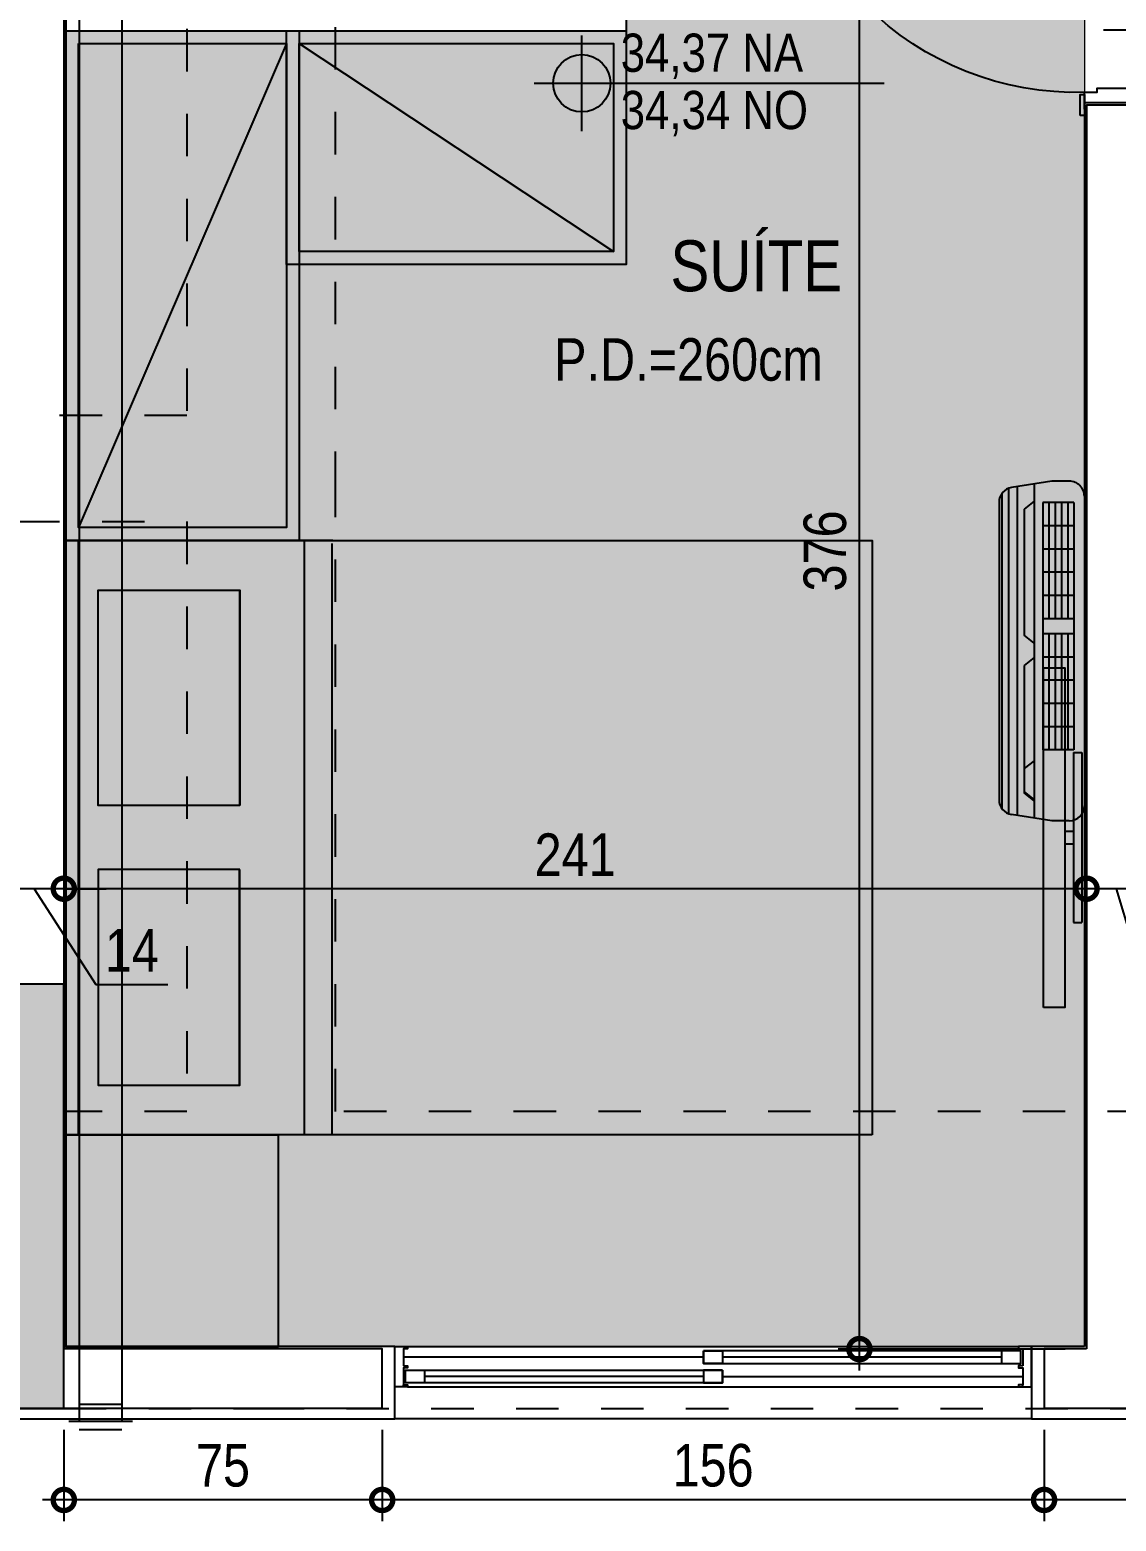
# Model space of a CAD drawing. Header units: metres. Extents: x -23 to 570, y -54 to 184.
# Drawn here: x 14.87 to 17.43, y 46.735 to 50.248 of the extents above; entities that cross this region are included whole.
import ezdxf
from ezdxf.enums import TextEntityAlignment as Align
from ezdxf.xclip import XClip

# ---------------------------------------------------------------- set-up
doc = ezdxf.new("R2010")
doc.units = ezdxf.units.M
doc.header["$XCLIPFRAME"] = 0
doc.header["$PDMODE"] = 35
for name, pattern in [('DASHEDX2', [1.5, 1, -0.5]), ('PUC$0$DASHEDX2', [1.5, 1, -0.5]), ('PUC$0$HIDDEN2', [0.1875, 0.125, -0.0625])]:
    doc.linetypes.add(name, pattern=pattern)
for name, color, linetype in [('1', 232, 'DASHEDX2'), ('4', 2, 'Continuous'), ('ARQ-DIM', 2, 'Continuous'), ('ARQ-SIM', 1, 'Continuous'), ('ARQ-TXT', 2, 'Continuous'), ('PUC$0$ARQ-ALV ACAB', 4, 'Continuous'), ('PUC$0$ARQ-ALV OSSO', 5, 'Continuous'), ('PUC$0$ARQ-AUX', 7, 'Continuous'), ('PUC$0$ARQ-AUX1 @ 1', 1, 'Continuous'), ('PUC$0$ARQ-CAX @ 1', 1, 'Continuous'), ('PUC$0$ARQ-ENCH', 1, 'Continuous'), ('PUC$0$ARQ-MOB', 7, 'Continuous'), ('PUC$0$ARQ-MOB @ 1', 7, 'Continuous'), ('PUC$0$ARQ-PRJ', 7, 'PUC$0$DASHEDX2'), ('PUC$0$MAUROAMARELO', 162, 'Continuous')]:
    doc.layers.add(name, color=color, linetype=linetype)
doc.layers.add('PUC$0$ARQ-FORRO', color=9, linetype='Continuous', lineweight=5)
doc.styles.add('Adesa', font='ARIALN.TTF')
doc.dimstyles.new('ADESA 1-0050', dxfattribs={"dimtxt": 0.1, "dimasz": 0.1, "dimexe": 0.05, "dimexo": 0.05, "dimgap": 0.03, "dimtad": 1, "dimdec": 1, "dimlfac": 100, "dimzin": 12, "dimtxsty": 'Adesa', "dimblk": 'DOTSMALL', "dimcen": 1, "dimdle": 0.05, "dimclrd": 1, "dimclre": 1, "dimclrt": 256, "dimazin": 3, "dimtm": 1e-09, "dimtfac": 1, "dimtdec": 1, "dimtmove": 1, "dimatfit": 0, "dimldrblk": 'DOTSMALL', "dimfxl": 0.8, "dimtvp": 2, "dimtolj": 1, "dimtzin": 0, "dimarcsym": 0})

# ---------------------------------------------------------------- blocks, each defined once
blk = doc.blocks.new('_DotSmall')
at = {"color": 0, "linetype": 'ByBlock', "const_width": 0.5}
blk.add_lwpolyline([(-0.0625, 0, 1), (0.0625, 0, 1)], format="xyb", close=True, dxfattribs=at)
blk = doc.blocks.new('*D1154')
at = {"layer": 'ARQ-DIM', "color": 1, "lineweight": -2, "transparency": 16777216}
for p, q in [((17.2603, 46.95), (17.2603, 46.7347)), ((18.89, 46.95), (18.89, 46.7347)), ((18.94, 46.7847), (17.2103, 46.7847))]:
    blk.add_line(p, q, dxfattribs=at)
at = {"layer": 'Defpoints', "color": 0, "transparency": 16777216}
for p in [(17.2603, 47, 0), (18.89, 47, 0), (17.2603, 46.7847)]:
    blk.add_point(p, dxfattribs=at)
at = {"layer": 'ARQ-DIM', "color": 1, "lineweight": -2, "transparency": 16777216, "xscale": 0.1, "yscale": 0.1, "zscale": 0.1, "rotation": 180}
blk.add_blockref('_DotSmall', (17.2603, 46.7847), dxfattribs=at)
at = {"layer": 'ARQ-DIM', "color": 1, "lineweight": -2, "transparency": 16777216, "xscale": 0.1, "yscale": 0.1, "zscale": 0.1}
blk.add_blockref('_DotSmall', (18.89, 46.7847), dxfattribs=at)
at = {"layer": 'ARQ-DIM', "transparency": 16777216, "insert": (18.0751, 46.8658), "char_height": 0.1, "attachment_point": 5, "style": 'Adesa'}
blk.add_mtext('\\A1;163', dxfattribs=at)
blk = doc.blocks.new('*D1155')
at = {"layer": 'ARQ-DIM', "color": 1, "lineweight": -2, "transparency": 16777216}
for p, q in [((15.7003, 46.95), (15.7003, 46.7347)), ((17.2603, 46.95), (17.2603, 46.7347)), ((17.3103, 46.7847), (15.6503, 46.7847))]:
    blk.add_line(p, q, dxfattribs=at)
at = {"layer": 'Defpoints', "color": 0, "transparency": 16777216}
for p in [(15.7003, 47, 0), (17.2603, 47, 0), (15.7003, 46.7847)]:
    blk.add_point(p, dxfattribs=at)
at = {"layer": 'ARQ-DIM', "color": 1, "lineweight": -2, "transparency": 16777216, "xscale": 0.1, "yscale": 0.1, "zscale": 0.1, "rotation": 180}
blk.add_blockref('_DotSmall', (15.7003, 46.7847), dxfattribs=at)
at = {"layer": 'ARQ-DIM', "color": 1, "lineweight": -2, "transparency": 16777216, "xscale": 0.1, "yscale": 0.1, "zscale": 0.1}
blk.add_blockref('_DotSmall', (17.2603, 46.7847), dxfattribs=at)
at = {"layer": 'ARQ-DIM', "transparency": 16777216, "insert": (16.4803, 46.8658), "char_height": 0.1, "attachment_point": 5, "style": 'Adesa'}
blk.add_mtext('\\A1;156', dxfattribs=at)
blk = doc.blocks.new('*D1156')
at = {"layer": 'ARQ-DIM', "color": 1, "lineweight": -2, "transparency": 16777216}
for p, q in [((14.95, 46.95), (14.95, 46.7347)), ((15.7003, 46.95), (15.7003, 46.7347)), ((15.7503, 46.7847), (14.9, 46.7847))]:
    blk.add_line(p, q, dxfattribs=at)
at = {"layer": 'Defpoints', "color": 0, "transparency": 16777216}
for p in [(14.95, 47, 0), (15.7003, 47, 0), (14.95, 46.7847)]:
    blk.add_point(p, dxfattribs=at)
at = {"layer": 'ARQ-DIM', "color": 1, "lineweight": -2, "transparency": 16777216, "xscale": 0.1, "yscale": 0.1, "zscale": 0.1, "rotation": 180}
blk.add_blockref('_DotSmall', (14.95, 46.7847), dxfattribs=at)
at = {"layer": 'ARQ-DIM', "color": 1, "lineweight": -2, "transparency": 16777216, "xscale": 0.1, "yscale": 0.1, "zscale": 0.1}
blk.add_blockref('_DotSmall', (15.7003, 46.7847), dxfattribs=at)
at = {"layer": 'ARQ-DIM', "transparency": 16777216, "insert": (15.3251, 46.8656), "char_height": 0.1, "attachment_point": 5, "style": 'Adesa'}
blk.add_mtext('\\A1;75', dxfattribs=at)
blk = doc.blocks.new('*D1168')
at = {"layer": 'ARQ-DIM', "color": 1, "lineweight": -2, "transparency": 16777216}
for p, q in [((17.3603, 48.3512), (17.3603, 48.1746)), ((17.5003, 48.3512), (17.5003, 48.1746)), ((17.3603, 48.2246), (17.2603, 48.2246)), ((17.5003, 48.2246), (17.3603, 48.2246)), ((17.5003, 48.2246), (17.3603, 48.2246)), ((17.4303, 48.2246), (17.504, 47.979)), ((17.5003, 48.2246), (17.6003, 48.2246)), ((17.504, 47.979), (17.6735, 47.979))]:
    blk.add_line(p, q, dxfattribs=at)
at = {"layer": 'Defpoints', "color": 0, "transparency": 16777216}
for p in [(17.3603, 48.4012, 0), (17.5003, 48.4012, 0), (17.3603, 48.2246)]:
    blk.add_point(p, dxfattribs=at)
at = {"layer": 'ARQ-DIM', "color": 1, "lineweight": -2, "transparency": 16777216, "xscale": 0.1, "yscale": 0.1, "zscale": 0.1}
blk.add_blockref('_DotSmall', (17.3603, 48.2246), dxfattribs=at)
at = {"layer": 'ARQ-DIM', "color": 1, "lineweight": -2, "transparency": 16777216, "xscale": 0.1, "yscale": 0.1, "zscale": 0.1, "rotation": 180}
blk.add_blockref('_DotSmall', (17.5003, 48.2246), dxfattribs=at)
at = {"layer": 'ARQ-DIM', "transparency": 16777216, "insert": (17.5887, 48.0592), "char_height": 0.1, "attachment_point": 5, "style": 'Adesa'}
blk.add_mtext('\\A1;14', dxfattribs=at)
blk = doc.blocks.new('*D1169')
at = {"layer": 'ARQ-DIM', "color": 1, "lineweight": -2, "transparency": 16777216}
for p, q in [((17.3603, 48.3512), (17.3603, 48.1746)), ((14.95, 48.2728), (14.95, 48.1746)), ((17.4103, 48.2246), (14.9, 48.2246))]:
    blk.add_line(p, q, dxfattribs=at)
at = {"layer": 'Defpoints', "color": 0, "transparency": 16777216}
for p in [(17.3603, 48.4012, 0), (14.95, 48.3228, 0), (14.95, 48.2246)]:
    blk.add_point(p, dxfattribs=at)
at = {"layer": 'ARQ-DIM', "color": 1, "lineweight": -2, "transparency": 16777216, "xscale": 0.1, "yscale": 0.1, "zscale": 0.1, "rotation": 180}
blk.add_blockref('_DotSmall', (14.95, 48.2246), dxfattribs=at)
at = {"layer": 'ARQ-DIM', "color": 1, "lineweight": -2, "transparency": 16777216, "xscale": 0.1, "yscale": 0.1, "zscale": 0.1}
blk.add_blockref('_DotSmall', (17.3603, 48.2246), dxfattribs=at)
at = {"layer": 'ARQ-DIM', "transparency": 16777216, "insert": (16.1551, 48.3048), "char_height": 0.1, "attachment_point": 5, "style": 'Adesa'}
blk.add_mtext('\\A1;241', dxfattribs=at)
blk = doc.blocks.new('*D1170')
at = {"layer": 'ARQ-DIM', "color": 1, "lineweight": -2, "transparency": 16777216}
for p, q in [((14.81, 48.2728), (14.81, 48.1746)), ((14.95, 48.2728), (14.95, 48.1746)), ((14.81, 48.2246), (14.71, 48.2246)), ((14.95, 48.2246), (14.81, 48.2246)), ((14.95, 48.2246), (14.81, 48.2246)), ((14.88, 48.2246), (15.0256, 47.9992)), ((14.95, 48.2246), (15.05, 48.2246)), ((15.0256, 47.9992), (15.1951, 47.9992))]:
    blk.add_line(p, q, dxfattribs=at)
at = {"layer": 'Defpoints', "color": 0, "transparency": 16777216}
for p in [(14.81, 48.3228, 0), (14.95, 48.3228, 0), (14.81, 48.2246)]:
    blk.add_point(p, dxfattribs=at)
at = {"layer": 'ARQ-DIM', "color": 1, "lineweight": -2, "transparency": 16777216, "xscale": 0.1, "yscale": 0.1, "zscale": 0.1}
blk.add_blockref('_DotSmall', (14.81, 48.2246), dxfattribs=at)
at = {"layer": 'ARQ-DIM', "color": 1, "lineweight": -2, "transparency": 16777216, "xscale": 0.1, "yscale": 0.1, "zscale": 0.1, "rotation": 180}
blk.add_blockref('_DotSmall', (14.95, 48.2246), dxfattribs=at)
at = {"layer": 'ARQ-DIM', "transparency": 16777216, "insert": (15.1104, 48.0794), "char_height": 0.1, "attachment_point": 5, "style": 'Adesa'}
blk.add_mtext('\\A1;14', dxfattribs=at)
blk = doc.blocks.new('*D1216')
at = {"layer": 'ARQ-DIM', "color": 1, "lineweight": -2, "transparency": 16777216}
for p, q in [((16.8252, 47.09), (16.8252, 50.9507)), ((16.9702, 50.9007), (16.7752, 50.9007)), ((17.3103, 47.14), (16.7752, 47.14))]:
    blk.add_line(p, q, dxfattribs=at)
at = {"layer": 'Defpoints', "color": 0, "transparency": 16777216}
for p in [(16.8252, 50.9007), (17.0202, 50.9007, 0), (17.3603, 47.14, 0)]:
    blk.add_point(p, dxfattribs=at)
at = {"layer": 'ARQ-DIM', "color": 1, "lineweight": -2, "transparency": 16777216, "xscale": 0.1, "yscale": 0.1, "zscale": 0.1}
for p, rotation in [((16.8252, 50.9007), 90), ((16.8252, 47.14), 270)]:
    blk.add_blockref('_DotSmall', p, dxfattribs=dict(at, rotation=rotation))
at = {"layer": 'ARQ-DIM', "transparency": 16777216, "insert": (16.7442, 49.0203), "char_height": 0.1, "attachment_point": 5, "rotation": 90, "style": 'Adesa'}
blk.add_mtext('\\A1;376', dxfattribs=at)
blk = doc.blocks.new('*D982')
at = {"layer": 'ARQ-DIM', "color": 1, "lineweight": -2, "transparency": 16777216}
for p, q in [((17.3188, 50.4737), (17.2044, 50.4737)), ((17.5253, 50.247), (17.3188, 50.4737)), ((17.5003, 50.0807), (17.5003, 50.297)), ((17.5503, 50.0807), (17.5503, 50.297)), ((17.5003, 50.247), (17.4003, 50.247)), ((17.5003, 50.247), (17.5503, 50.247)), ((17.5003, 50.247), (17.5503, 50.247)), ((17.5503, 50.247), (17.6503, 50.247))]:
    blk.add_line(p, q, dxfattribs=at)
at = {"layer": 'Defpoints', "color": 0, "transparency": 16777216}
for p in [(17.5503, 50.247), (17.5003, 50.0307, 0), (17.5503, 50.0307, 0)]:
    blk.add_point(p, dxfattribs=at)
at = {"layer": 'ARQ-DIM', "color": 1, "lineweight": -2, "transparency": 16777216, "xscale": 0.1, "yscale": 0.1, "zscale": 0.1}
blk.add_blockref('_DotSmall', (17.5003, 50.247), dxfattribs=at)
at = {"layer": 'ARQ-DIM', "color": 1, "lineweight": -2, "transparency": 16777216, "xscale": 0.1, "yscale": 0.1, "zscale": 0.1, "rotation": 180}
blk.add_blockref('_DotSmall', (17.5503, 50.247), dxfattribs=at)
at = {"layer": 'ARQ-DIM', "transparency": 16777216, "insert": (17.2616, 50.5545), "char_height": 0.1, "attachment_point": 5, "style": 'Adesa'}
blk.add_mtext('\\A1;5', dxfattribs=at)
blk = doc.blocks.new('NipAcOs')
at = {"layer": 'ARQ-SIM'}
h = blk.add_hatch(color=256, dxfattribs=at)
h.dxf.hatch_style = 1
h.paths.add_polyline_path([(0, 0.15, 0.414214), (-0.15, 0), (0, 0)])
h.paths.add_polyline_path([(0.15, 0), (0, 0), (0, -0.15, 0.414214)])
for p, q in [((0, -0.25), (0, 0.25)), ((-0.25, 0), (0.15, 0)), ((0.15, 0), (1.5834, 0))]:
    blk.add_line(p, q, dxfattribs=at)
blk.add_circle((0, 0), 0.15, dxfattribs=at)
at = {"style": 'Adesa'}
for p in [(0.204, 0.06), (0.204, -0.24)]:
    blk.add_attdef('000,00', p, '', height=0.2, dxfattribs=at)
blk = doc.blocks.new('*U2409')
for points in [[(-0.765, 0.01), (-0.715, 0.01), (-0.715, 0), (-0.765, 0)], [(0.045, 0.01), (-0.005, 0.01), (-0.005, 0), (0.045, 0)], [(-0.775, -0.16), (-0.725, -0.16), (-0.725, -0.15), (-0.775, -0.15)], [(0, -0.15), (0, -0.87), (-0.03, -0.87), (-0.03, -0.15)], [(0.055, -0.16), (0.005, -0.16), (0.005, -0.15), (0.055, -0.15)]]:
    blk.add_lwpolyline(points, close=True)
for points in [[(-0.76, -0.15), (-0.72, -0.15), (-0.72, -0.12), (-0.71, -0.12), (-0.71, 0), (-0.745, 0), (-0.745, -0.15)], [(0.04, -0.15), (0, -0.15), (0, -0.12), (-0.01, -0.12), (-0.01, 0), (0.025, 0), (0.025, -0.15)]]:
    blk.add_lwpolyline(points)
at = {"layer": 'PUC$0$ARQ-PRJ'}
blk.add_arc((-0.0208, -0.1708), 0.6995, 178.2986, 271.7014, dxfattribs=at)
blk = doc.blocks.new('*U2429')
at = {"color": 0, "linetype": 'ByBlock', "ltscale": 0.5}
for points in [[(0.02, -0.045), (0.03, -0.045), (0.03, -0.05), (0.02, -0.05), (0.02, -0.09), (0.03, -0.09), (0.03, -0.095), (0.02, -0.095), (0.02, -0.09), (0.03, -0.09), (0.03, -0.095), (0, -0.095), (0, 0), (0.03, 0), (0.03, -0.005), (0.02, -0.005), (0.02, -0.045)], [(1.48, -0.045), (1.47, -0.045), (1.47, -0.05), (1.48, -0.05), (1.48, -0.09), (1.47, -0.09), (1.47, -0.095), (1.48, -0.095), (1.48, -0.09), (1.47, -0.09), (1.47, -0.095), (1.5, -0.095), (1.5, 0), (1.47, 0), (1.47, -0.005), (1.48, -0.005), (1.48, -0.045)], [(0.025, -0.01), (0.07, -0.01), (0.07, -0.04), (0.025, -0.04)], [(0.7725, -0.01), (0.7275, -0.01), (0.7275, -0.04), (0.7725, -0.04)], [(0.7275, -0.055), (0.7725, -0.055), (0.7725, -0.085), (0.7275, -0.085)], [(1.475, -0.055), (1.43, -0.055), (1.43, -0.085), (1.475, -0.085)]]:
    blk.add_lwpolyline(points, close=True, dxfattribs=at)
at = {"color": 8, "linetype": 'ByBlock', "ltscale": 0.5}
for points in [[(1.47, 0), (0.03, 0)], [(0.7725, -0.025), (1.48, -0.025)], [(0.7275, -0.07), (0.02, -0.07)], [(1.47, -0.095), (0.03, -0.095)]]:
    blk.add_lwpolyline(points, dxfattribs=at)
at = {"color": 7, "linetype": 'ByBlock', "ltscale": 0.5}
for points in [[(0.7725, -0.01), (0.7725, -0.04), (0.025, -0.04), (0.025, -0.01)], [(0.7275, -0.055), (0.7275, -0.085), (1.475, -0.085), (1.475, -0.055)]]:
    blk.add_lwpolyline(points, close=True, dxfattribs=at)
for points in [[(0.07, -0.025), (0.7275, -0.025)], [(0.7725, -0.07), (1.43, -0.07)]]:
    blk.add_lwpolyline(points, dxfattribs=at)
blk = doc.blocks.new('PUC$0$pl apto tipo 2 puc')
at = {"layer": 'PUC$0$ARQ-ALV ACAB'}
blk.add_lwpolyline([(-17.3641, 2.8554), (-17.2391, 2.8554), (-17.2391, 3.0254), (-18.9288, 3.0251), (-18.9288, 2.8554), (-17.5141, 2.8554), (-17.5141, -0.0745), (-17.3641, -0.0745)], close=True, dxfattribs=at)
at = {"layer": 'PUC$0$ARQ-ALV ACAB', "elevation": 0}
blk.add_lwpolyline([(-14.609, 3.0254), (-15.7391, 3.0254), (-15.7391, 2.8554), (-14.9638, 2.8554)], dxfattribs=at)
at = {"layer": 'PUC$0$ARQ-ALV ACAB'}
blk.add_lwpolyline([(-14.9638, -0.8945), (-14.9638, 2.8554)], dxfattribs=at)
at = {"layer": 'PUC$0$ARQ-ALV OSSO'}
for points in [[(-17.3691, 2.8604), (-17.2691, 2.8604), (-17.2691, 3.0004), (-18.8988, 3.0004), (-18.8988, 2.8604), (-17.5091, 2.8604), (-17.5091, -0.0695), (-17.3691, -0.0695), (-17.3691, 2.8604)], [(-14.9588, -0.8995), (-14.9588, 2.8604)]]:
    blk.add_lwpolyline(points, dxfattribs=at)
at = {"layer": 'PUC$0$ARQ-ALV OSSO', "elevation": 0}
blk.add_lwpolyline([(-14.609, 3.0004), (-15.7091, 3.0004), (-15.7091, 2.8604), (-14.9588, 2.8604)], dxfattribs=at)
at = {"layer": 'PUC$0$ARQ-AUX', "elevation": 0}
blk.add_lwpolyline([(-17.2391, 3.0254), (-15.7391, 3.0254)], dxfattribs=at)
at = {"layer": 'PUC$0$ARQ-AUX1 @ 1', "xscale": -1, "rotation": 180}
blk.add_blockref('*U2429', (-17.2391, 2.8554, 0), dxfattribs=at)
at = {"layer": 'PUC$0$ARQ-CAX @ 1', "xscale": -1.000000000000003, "rotation": 90}
blk.add_blockref('*U2409', (-17.5141, -0.8195), dxfattribs=at)
blk = doc.blocks.new('*U2465')
at = {"layer": 'PUC$0$ARQ-MOB'}
for p, q in [((-0.7, -0.6292), (-0.7, 0)), ((-0.7, 0), (0.7, 0)), ((0.7, -0.6291), (0.7, 0)), ((0.7, -0.03), (-0.7, -0.03)), ((0.7, -0.5621), (-0.7, -0.562)), ((0.7, -0.6273), (-0.693, -0.6273)), ((-0.6992, -0.8531), (-0.6987, -0.8534)), ((-0.675, -1.9), (0.675, -1.9))]:
    blk.add_line(p, q, dxfattribs=at)
at = {"layer": 'PUC$0$ARQ-MOB', "flags": 128}
for points in [[(0.7, -1.9), (0.7, 0), (-0.7, 0), (-0.7, -1.9)], [(0.7, -1.9001), (0.7, -0.0001), (-0.7, -0.0001), (-0.7, -1.9001)], [(-0.0756, -0.4095), (-0.0756, -0.0762), (-0.5831, -0.0762), (-0.5831, -0.4095)], [(-0.0756, -0.4096), (-0.0756, -0.0763), (-0.5831, -0.0763), (-0.5831, -0.4096)], [(0.0756, -0.4095), (0.0756, -0.0762), (0.5831, -0.0762), (0.5831, -0.4095)], [(0.0756, -0.4096), (0.0756, -0.0763), (0.5831, -0.0763), (0.5831, -0.4096)]]:
    blk.add_lwpolyline(points, close=True, dxfattribs=at)
at = {"layer": 'PUC$0$ARQ-MOB'}
blk.add_lwpolyline([(0.7, -0.5001), (1.2, -0.5001), (1.2, -0.0001), (0.7, -0.0001)], close=True, dxfattribs=at)
blk = doc.blocks.new('*U2551')
at = {"flags": 128}
for points in [[(1.2002, 0), (1.2002, 0.55), (0, 0.55), (0, 0)], [(1.1702, 0.03), (1.1702, 0.52), (0.03, 0.52), (0.03, 0.03)]]:
    blk.add_lwpolyline(points, close=True, dxfattribs=at)
blk.add_lwpolyline([(1.1702, 0.52), (0.03, 0.03)], dxfattribs=at)
blk = doc.blocks.new('*U2466')
for p, q in [((-0.2, -0.02), (-0.2, 0)), ((0.2, -0.02), (0.2, 0)), ((-0.015, -0.04), (-0.015, -0.02)), ((0.015, -0.04), (0.015, -0.02))]:
    blk.add_line(p, q)
for points in [[(0.2, 0), (-0.2, 0)], [(0.2, -0.02), (-0.2, -0.02)]]:
    blk.add_lwpolyline(points)
blk.add_lwpolyline([(-0.4, -0.09), (0.4, -0.09), (0.4, -0.04), (-0.4, -0.04)], close=True)
blk = doc.blocks.new('*U2515')
at = {"flags": 128}
for points in [[(0.8003, 0), (0.8003, 0.55), (0, 0.55), (0, 0)], [(0.7703, 0.03), (0.7703, 0.52), (0.03, 0.52), (0.03, 0.03)]]:
    blk.add_lwpolyline(points, close=True, dxfattribs=at)
blk.add_lwpolyline([(0.7703, 0.52), (0.03, 0.03)], dxfattribs=at)
blk = doc.blocks.new('PUC$0$layout opção 4')
at = {"layer": 'PUC$0$ARQ-MOB'}
for name, p, xscale, rotation in [('*U2551', (-10.32, 1.8793), -1, 270), ('*U2465', (-10.3201, 1.1793), -0.9999999999999996, 89.99861802358437)]:
    blk.add_blockref(name, p, dxfattribs=dict(at, xscale=xscale, rotation=rotation))
at = {"layer": 'PUC$0$ARQ-MOB', "xscale": -1}
blk.add_blockref('*U2515', (-8.9997, 2.5296, 0), dxfattribs=at)
at = {"layer": 'PUC$0$ARQ-MOB @ 1', "xscale": -1, "rotation": 270}
blk.add_blockref('*U2466', (-7.9257, 1.1793), dxfattribs=at)
blk = doc.blocks.new('PUC$0$pl forro opção 4')
at = {"layer": 'PUC$0$ARQ-FORRO'}
h = blk.add_hatch(color=256, dxfattribs=at)
h.dxf.hatch_style = 1
h.paths.add_polyline_path([(0, 3.1002), (1.3203, 3.1002), (1.3203, 3.7506), (2.4003, 3.7506), (2.4003, 0.0007), (0, 0.0007)])
blk.add_lwpolyline([(0, 3.1002), (1.3203, 3.1002), (1.3203, 3.7506), (2.4003, 3.7506), (2.4003, 0.0007), (0, 0.0007)], close=True, dxfattribs=at)
blk = doc.blocks.new('PUC$0$Q1')
at = {"layer": 'PUC$0$MAUROAMARELO'}
for p, q in [((240.9168, -387.1027), (240.1738, -387.1027)), ((240.8957, -387.0957), (240.1949, -387.0957)), ((240.1453, -387.22), (240.16, -387.125)), ((240.9328, -387.1387), (240.1577, -387.1387)), ((240.9288, -387.1183), (240.1619, -387.1183)), ((240.9453, -387.22), (240.9307, -387.125)), ((240.9389, -387.1785), (240.151, -387.1785)), ((240.1927, -387.1785), (240.2109, -387.1547)), ((240.1959, -387.1785), (240.2142, -387.1547)), ((240.2684, -387.1547), (240.2109, -387.1547)), ((240.5115, -387.1547), (240.2142, -387.1547)), ((240.2867, -387.1785), (240.2684, -387.1547)), ((240.5298, -387.1785), (240.5115, -387.1547)), ((240.5641, -387.1785), (240.5823, -387.1547)), ((240.8797, -387.1547), (240.5823, -387.1547)), ((240.898, -387.1785), (240.8797, -387.1547)), ((240.3122, -387.2718), (240.3122, -387.1987)), ((240.6214, -387.1987), (240.3122, -387.1987)), ((240.4202, -387.2135), (240.3122, -387.2135)), ((240.3669, -387.2718), (240.3669, -387.1987)), ((240.4833, -387.2135), (240.4202, -387.2135)), ((240.4217, -387.2718), (240.4217, -387.1987)), ((240.4764, -387.2718), (240.4764, -387.1987)), ((240.5464, -387.2135), (240.4833, -387.2135)), ((240.5311, -387.2718), (240.5311, -387.1987)), ((240.5859, -387.2135), (240.5464, -387.2135)), ((240.5859, -387.2718), (240.5859, -387.1987)), ((240.6214, -387.2718), (240.6214, -387.1987)), ((240.895, -387.1987), (240.6214, -387.1987)), ((240.7294, -387.2135), (240.6214, -387.2135)), ((240.6761, -387.2718), (240.6761, -387.1987)), ((240.7925, -387.2135), (240.7294, -387.2135)), ((240.7308, -387.2718), (240.7308, -387.1987)), ((240.7856, -387.2718), (240.7856, -387.1987)), ((240.8556, -387.2135), (240.7925, -387.2135)), ((240.8403, -387.2718), (240.8403, -387.1987)), ((240.895, -387.2135), (240.8556, -387.2135)), ((240.895, -387.2718), (240.895, -387.1987)), ((240.1453, -387.2614), (240.1453, -387.22)), ((240.4202, -387.2283), (240.3122, -387.2283)), ((240.4202, -387.2431), (240.3122, -387.2431)), ((240.4833, -387.2283), (240.4202, -387.2283)), ((240.4833, -387.2431), (240.4202, -387.2431)), ((240.5464, -387.2283), (240.4833, -387.2283)), ((240.5464, -387.2431), (240.4833, -387.2431)), ((240.5859, -387.2283), (240.5464, -387.2283)), ((240.5859, -387.2431), (240.5464, -387.2431)), ((240.7294, -387.2283), (240.6214, -387.2283)), ((240.7294, -387.2431), (240.6214, -387.2431)), ((240.7925, -387.2283), (240.7294, -387.2283)), ((240.7925, -387.2431), (240.7294, -387.2431)), ((240.8556, -387.2283), (240.7925, -387.2283)), ((240.8556, -387.2431), (240.7925, -387.2431)), ((240.895, -387.2283), (240.8556, -387.2283)), ((240.895, -387.2431), (240.8556, -387.2431)), ((240.9453, -387.2614), (240.9453, -387.22)), ((240.4202, -387.2578), (240.3122, -387.2578)), ((240.6214, -387.2718), (240.3122, -387.2718)), ((240.4833, -387.2578), (240.4202, -387.2578)), ((240.5464, -387.2578), (240.4833, -387.2578)), ((240.5859, -387.2578), (240.5464, -387.2578)), ((240.7294, -387.2578), (240.6214, -387.2578)), ((240.895, -387.2718), (240.6214, -387.2718)), ((240.7925, -387.2578), (240.7294, -387.2578)), ((240.8556, -387.2578), (240.7925, -387.2578)), ((240.895, -387.2578), (240.8556, -387.2578)), ((240.9098, -387.2969), (240.1808, -387.2969))]:
    blk.add_line(p, q, dxfattribs=at)
for centre, start, end in [((240.1949, -387.1312), 90, 170), ((240.8957, -387.1312), 10, 90), ((240.1808, -387.2614), 180, 270), ((240.9098, -387.2614), 270, 0)]:
    blk.add_arc(centre, 0.0355, start, end, dxfattribs=at)
blk = doc.blocks.new('PUC$0$A$C7dadc6fb')
at = {"layer": 'PUC$0$MAUROAMARELO', "rotation": 89.99999999999999}
blk.add_blockref('PUC$0$Q1', (-395.2166, -238.9266), dxfattribs=at)
blk = doc.blocks.new('PUC$0$E2')
at = {"layer": 'PUC$0$ARQ-PRJ'}
for p, q in [((305.3871, -368.5577), (305.5371, -368.5577)), ((305.4121, -368.5377), (305.5121, -368.5377)), ((305.4121, -368.5977), (305.4121, -368.5577)), ((305.5121, -368.5977), (305.5121, -368.5577)), ((305.4121, -368.5977), (305.5121, -368.5977))]:
    blk.add_line(p, q, dxfattribs=at)
blk = doc.blocks.new('PUC$0$A$Cc442750d')
at = {"layer": 'PUC$0$ARQ-PRJ', "linetype": 'PUC$0$HIDDEN2', "ltscale": 50}
for p, q in [((0.0365, 1.0287), (0.0365, -4.0396)), ((0.1365, 1.0287), (0.1365, -4.0396))]:
    blk.add_line(p, q, dxfattribs=at)
at = {"layer": 'PUC$0$ARQ-PRJ', "rotation": 180}
blk.add_blockref('PUC$0$E2', (305.5486, -372.6285), dxfattribs=at)
blk = doc.blocks.new('PUC')
at = {"layer": 'PUC$0$ARQ-ALV ACAB'}
blk.add_line((16.2753, 50.8957, 0), (16.2753, 50.2453, 0), dxfattribs=at)
blk.add_lwpolyline([(14.955, 50.2453), (16.2753, 50.2453)], dxfattribs=at)
blk.add_blockref('PUC$0$A$Cc442750d', (14.95, 51.0403, 0))
at = {"layer": 'PUC$0$ARQ-ALV OSSO', "rotation": 180}
blk.add_blockref('PUC$0$pl apto tipo 2 puc', (-0.0088, 50.0012, 0), dxfattribs=at)
at = {"layer": 'PUC$0$ARQ-ENCH'}
blk.add_blockref('PUC$0$A$C7dadc6fb', (25.275, 47.1658, 0), dxfattribs=at)
at = {"layer": 'PUC$0$ARQ-FORRO'}
blk.add_blockref('PUC$0$pl forro opção 4', (14.955, 47.1451, 0), dxfattribs=at)
at = {"layer": 'PUC$0$ARQ-MOB'}
blk.add_blockref('PUC$0$layout opção 4', (25.275, 47.1658, 0), dxfattribs=at)
blk = doc.blocks.new('est-lo-07-6sb-r00')
at = {"layer": '4'}
h = blk.add_hatch(color=8, dxfattribs=at)
h.dxf.hatch_style = 1
h.paths.add_polyline_path([(213.004314, 592.98646), (232.004314, 592.98646), (232.004314, 743.98646), (213.004314, 743.98646)], flags=17)
h.paths.add_polyline_path([(517.003016, 942.98646), (353.003016, 942.98646), (353.003016, 923.986062), (498.003016, 923.986062), (498.003016, 465.008359), (498.003039, 465.008359), (498.003039, 450.008359), (498.003039, 395.98646), (517.003016, 395.98646)])
h.paths.add_polyline_path([(3672.003309, 253.001099), (3672.003309, 388.001099), (3637.003309, 388.001099), (3637.003309, 253.001099)])
h.paths.add_polyline_path([(3637.003309, 942.98646), (3637.003194, 872.98646), (3653.003309, 872.98646), (3653.003309, 599.001099), (3637.003309, 599.001099), (3637.003309, 539.001099), (3672.003309, 539.001099), (3672.003309, 942.98646)])
h.paths.add_polyline_path([(3672.003424, 102.001099), (3637.003309, 102.001099), (3637.003309, 42.001099), (3653.003307, 42.001099), (3653.003307, -229.998901), (3637.003309, -229.998901), (3637.003309, -299.998901), (3672.003424, -299.998901)])
h.paths.add_polyline_path([(3075.003309, -299.999844), (3110.003309, -299.999844), (3110.003309, -199.999844), (3075.003309, -199.999844)])
h.paths.add_polyline_path([(3075.003309, 270.500177), (3110.003309, 270.500177), (3110.003309, 370.500177), (3075.003309, 370.500177)])
h.paths.add_polyline_path([(520.003309, 942.98646), (520.003309, 395.98646), (555.003309, 395.98646), (555.003309, 451.98646), (539.003309, 451.98646), (539.003309, 872.98646), (555.003309, 872.98646), (555.003309, 942.98646)])
h.paths.add_polyline_path([(-2102.995138, 253.000177), (-2102.995138, 388.000177), (-2137.995138, 388.000177), (-2137.995138, 253.000177)])
h.paths.add_polyline_path([(-2137.995138, 101.999935), (-2137.995138, -299.999844), (-2102.995138, -299.999844), (-2102.995138, -229.999844), (-2118.995138, -229.999844), (-2118.995138, 41.999935), (-2102.995138, 41.999935), (-2102.995138, 101.999935)])
h.paths.add_polyline_path([(-2137.995141, 942.98646), (-2137.995141, 538.988972), (-2102.995141, 538.988972), (-2102.995141, 598.988972), (-2118.995141, 598.988972), (-2118.995141, 872.98646), (-2102.995141, 872.98646), (-2102.995141, 942.98646)])
h.paths.add_polyline_path([(520.003309, 245.003526), (520.003309, -299.999844), (555.003309, -299.999844), (555.003309, -229.999844), (539.003309, -229.999844), (539.003309, 185.003526), (555.003309, 185.003526), (555.003309, 245.003526)])
h.paths.add_polyline_path([(-34.995574, 942.98646), (-34.995574, 872.98646), (-18.995574, 872.98646), (-18.995574, 455.98646), (-34.995574, 455.98646), (-34.995574, 395.98646), (232.004426, 395.98646), (232.004426, 481.98646), (213.004426, 481.98646), (213.004426, 414.98646), (0.004426, 414.98646), (0.004426, 923.98646), (213.004426, 923.98646), (213.004426, 854.98646), (232.004426, 854.98646), (232.004426, 923.98646), (252.004426, 923.98646), (252.004426, 942.98646)])
h.paths.add_polyline_path([(3075.003309, 842.98646), (3110.003309, 842.98646), (3110.003309, 942.98646), (3075.003309, 942.98646)])
h.paths.add_polyline_path([(2530.003309, -299.999844), (2570.003309, -299.999844), (2570.003309, -199.999844), (2530.003309, -199.999844)])
h.paths.add_polyline_path([(2530.003309, 145.003526), (2570.003309, 145.003526), (2570.003309, 245.003526), (2530.003309, 245.003526)])
h.paths.add_polyline_path([(2530.003309, 395.98646), (2570.003309, 395.98646), (2570.003309, 495.98646), (2530.003309, 495.98646)])
h.paths.add_polyline_path([(2530.003309, 842.98646), (2570.003309, 842.98646), (2570.003309, 942.98646), (2530.003309, 942.98646)])
h.paths.add_polyline_path([(1995.003309, -299.999844), (2030.003309, -299.999844), (2030.003309, -199.999844), (1995.003309, -199.999844)])
h.paths.add_polyline_path([(1995.003309, 145.003526), (2030.003309, 145.003526), (2030.003309, 245.003526), (1995.003309, 245.003526)])
h.paths.add_polyline_path([(1995.003309, 395.98646), (2030.003309, 395.98646), (2030.003309, 495.98646), (1995.003309, 495.98646)])
h.paths.add_polyline_path([(1995.003309, 842.98646), (2030.003309, 842.98646), (2030.003309, 942.98646), (1995.003309, 942.98646)])
h.paths.add_polyline_path([(1460.003309, -299.999844), (1495.003309, -299.999844), (1495.003309, -199.999844), (1460.003309, -199.999844)])
h.paths.add_polyline_path([(1460.003309, 145.003526), (1495.003309, 145.003526), (1495.003309, 245.003526), (1460.003309, 245.003526)])
h.paths.add_polyline_path([(1460.176641, 395.98646), (1495.176641, 395.98646), (1495.176641, 495.98646), (1460.176641, 495.98646)])
h.paths.add_polyline_path([(1460.003309, 842.98646), (1495.003309, 842.98646), (1495.003309, 942.98646), (1460.003309, 942.98646)])
h.paths.add_polyline_path([(925.003309, -299.999844), (960.003309, -299.999844), (960.003309, -199.999844), (925.003309, -199.999844)])
h.paths.add_polyline_path([(925.003309, 145.003526), (960.003309, 145.003526), (960.003309, 245.003526), (925.003309, 245.003526)])
h.paths.add_polyline_path([(925.003309, 395.98646), (960.003309, 395.98646), (960.003309, 495.98646), (925.003309, 495.98646)])
h.paths.add_polyline_path([(925.003309, 842.98646), (960.003309, 842.98646), (960.003309, 942.98646), (925.003309, 942.98646)])
h.paths.add_polyline_path([(-1582.999721, -299.999844), (-1547.999721, -299.999844), (-1547.999721, -199.999844), (-1582.999721, -199.999844)])
h.paths.add_polyline_path([(-500.999721, -299.999844), (-465.999721, -299.999844), (-465.999721, -199.999844), (-500.999721, -199.999844)])
h.paths.add_polyline_path([(-1042.999721, -299.999844), (-1002.999721, -299.999844), (-1002.999721, -199.999844), (-1042.999721, -199.999844)])
h.paths.add_polyline_path([(-500.999721, 145.003526), (-465.999721, 145.003526), (-465.999721, 245.003526), (-500.999721, 245.003526)])
h.paths.add_polyline_path([(-1042.999721, 145.003526), (-1002.999721, 145.003526), (-1002.999721, 245.003526), (-1042.999721, 245.003526)])
h.paths.add_polyline_path([(-500.999721, 395.98646), (-465.999721, 395.98646), (-465.999721, 495.98646), (-500.999721, 495.98646)])
h.paths.add_polyline_path([(-1042.999721, 395.98646), (-1002.999721, 395.98646), (-1002.999721, 495.98646), (-1042.999721, 495.98646)])
h.paths.add_polyline_path([(-1582.999721, 270.500177), (-1547.999721, 270.500177), (-1547.999721, 370.500177), (-1582.999721, 370.500177)])
h.paths.add_polyline_path([(-500.999721, 842.98646), (-465.999721, 842.98646), (-465.999721, 942.98646), (-500.999721, 942.98646)])
h.paths.add_polyline_path([(-1042.999721, 842.98646), (-1002.999721, 842.98646), (-1002.999721, 942.98646), (-1042.999721, 942.98646)])
h.paths.add_polyline_path([(-1582.999721, 842.98646), (-1547.999721, 842.98646), (-1547.999721, 942.98646), (-1582.999721, 942.98646)])
h.paths.add_polyline_path([(-35, 245.003526), (-35, 185.003526), (-19, 185.003526), (-19, -230), (-35, -230), (-35, -300), (517, -300), (517, 245), (498, 245), (498, -281), (0, -281), (0, -19), (255, -19), (255, 245.003526), (178.5, 245.003526), (178.5, 226.003526), (236, 226.003526), (236, 0), (0, 0), (0, 226.003526), (57.5, 226.003526), (57.5, 245.003526)])
at = {"layer": '1'}
blk.add_line((1791.014771, -229.999844), (1559.010497, -229.999844), dxfattribs=at)
for points in [[(1524.010497, 165.003526), (1524.010497, -66.074496)], [(1559.010497, -84.573884), (1559.010497, 165.003526)], [(1524.010497, -66.074496), (1384.009683, -66.074496)], [(1559.010497, -229.999844), (1559.010497, -84.573884)], [(1384.009683, -91.074496), (1524.010497, -91.074496)], [(1524.010497, -91.074496), (1524.010497, -229.999844)], [(1524.010497, -229.999844), (1495.003309, -229.999844)], [(1495.003309, -299.999844), (1541.618532, -299.999844)], [(1541.618532, -299.999844), (1807.619105, -299.999844)]]:
    blk.add_lwpolyline(points, dxfattribs=at)
at = {"layer": '4', "linetype": 'Continuous'}
blk.add_lwpolyline([(1460.003309, -299.999844), (1495.003309, -299.999844), (1495.003309, -199.999844), (1460.003309, -199.999844), (1460.003309, -299.999844)], dxfattribs=at)

msp = doc.modelspace()

# ---------------------------------------------------------------- block references
at = {"linetype": 'Continuous'}
ref = msp.add_blockref('est-lo-07-6sb-r00', (0, 50), dxfattribs=dict(at, xscale=0.01, yscale=0.01, zscale=0.01))
XClip(ref).set_block_clipping_path([(-2382.224773505, -448.6564912002), (3871.2509198365, 448.1901377692)])
msp.add_blockref('PUC', (0, 0))
at = {"layer": 'ARQ-SIM'}
ref = msp.add_blockref('NipAcOs', (16.1708, 50.1219, 0), dxfattribs=dict(at, xscale=0.45, yscale=0.45, zscale=0.45))
ref.add_attrib('000,00', '34,34 NO', (16.2626, 50.0139, 0), dxfattribs={"layer": '0', "color": 2, "height": 0.09, "style": 'Adesa'})
ref.add_attrib('000,00', '34,37 NA', (16.2626, 50.1489, 0), dxfattribs={"layer": '0', "color": 2, "height": 0.09, "style": 'Adesa'})

# ---------------------------------------------------------------- texts
at = {"layer": 'ARQ-TXT', "style": 'Adesa'}
for s, height, p in [('SUÍTE', 0.12, (16.5821, 49.7067, 0)), ('P.D.=260cm', 0.1, (16.4223, 49.4714, 0))]:
    msp.add_text(s, height=height, dxfattribs=at).set_placement(p, align=Align.MIDDLE)

# ---------------------------------------------------------------- dimensions: what is measured, and where the dimension line sits
at = {"layer": 'ARQ-DIM'}
for base, p1, p2, angle, picture, middle in [((16.8252, 50.9007), (17.3603, 47.14, 0), (17.0202, 50.9007, 0), 270, '*D1216', (16.7442, 49.0203)), ((17.2603, 46.7847), (18.89, 47, 0), (17.2603, 47, 0), 180, '*D1154', (18.0751, 46.8658))]:
    dim = msp.add_linear_dim(base=base, p1=p1, p2=p2, angle=angle, dimstyle='ADESA 1-0050', override={"dimdec": 0}, dxfattribs=at)
    dim.commit()
    dim.dimension.update_dxf_attribs({"geometry": picture, "text_midpoint": middle})
for base, p1, p2, picture, middle in [((17.5503, 50.247), (17.5003, 50.0307, 0), (17.5503, 50.0307, 0), '*D982', (17.2888, 50.4737)), ((14.81, 48.2246), (14.95, 48.3228, 0), (14.81, 48.3228, 0), '*D1170', (15.0556, 47.9992))]:
    dim = msp.add_linear_dim(base=base, p1=p1, p2=p2, angle=180, dimstyle='ADESA 1-0050', dxfattribs=at)
    dim.commit()
    dim.dimension.update_dxf_attribs({"geometry": picture, "text_midpoint": middle, "dimtype": 160})
for base, p1, p2, picture, middle in [((14.95, 48.2246), (17.3603, 48.4012, 0), (14.95, 48.3228, 0), '*D1169', (16.1551, 48.3048)), ((17.3603, 48.2246), (17.5003, 48.4012, 0), (17.3603, 48.4012, 0), '*D1168', (17.534, 48.0592)), ((14.95, 46.7847), (15.7003, 47, 0), (14.95, 47, 0), '*D1156', (15.3251, 46.8656)), ((15.7003, 46.7847), (17.2603, 47, 0), (15.7003, 47, 0), '*D1155', (16.4803, 46.8658))]:
    dim = msp.add_linear_dim(base=base, p1=p1, p2=p2, angle=180, dimstyle='ADESA 1-0050', dxfattribs=at)
    dim.commit()
    dim.dimension.update_dxf_attribs({"geometry": picture, "text_midpoint": middle})

doc.saveas('drawing.dxf')
